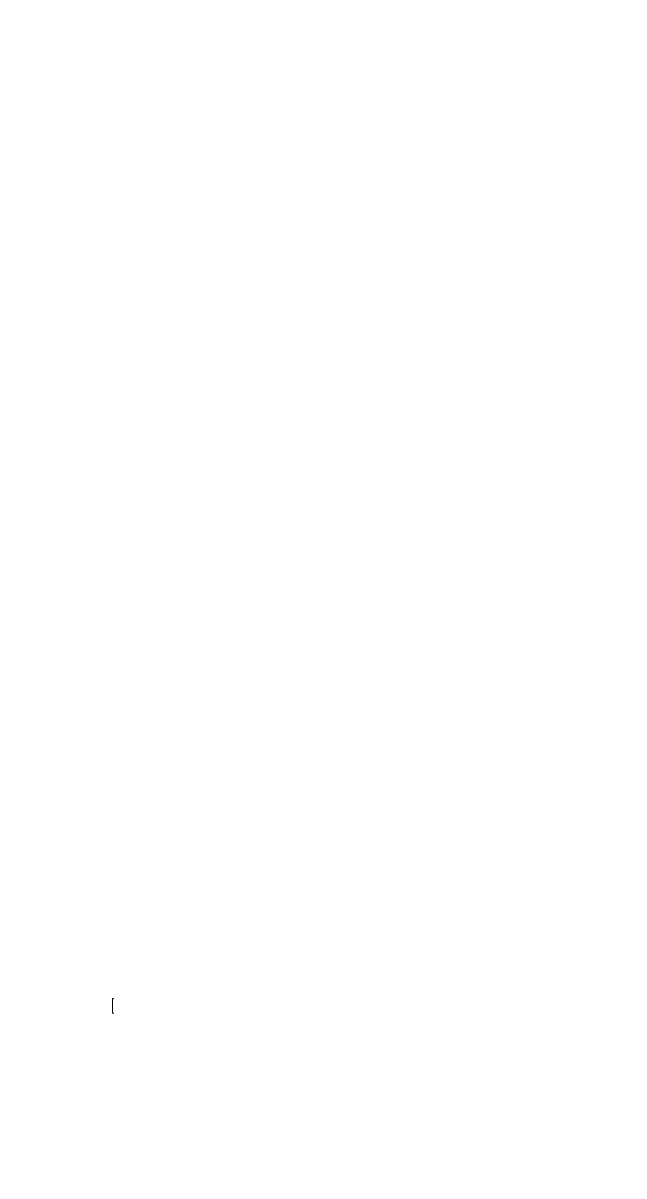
# Model space of a CAD drawing. Extents: x 0 to 11638, y -6007 to 0.
# Drawn here: x 9614 to 9699.8, y -3641.1 to -3476.7 of the extents above; entities that cross this region are included whole.
import ezdxf

# ---------------------------------------------------------------- set-up
doc = ezdxf.new("R2010")
doc.units = 0
doc.layers.add('ARQ - Alvenaria Média-Baixa', color=252, linetype='CONTINUOUS', lineweight=20)
doc.layers.add('ARQ - Guias Calçadas Sarjetas', color=254, linetype='CONTINUOUS', lineweight=20)

msp = doc.modelspace()

# ---------------------------------------------------------------- linework, layer by layer
at = {"layer": 'ARQ - Alvenaria Média-Baixa'}
for p, q in [((9626.967, -3615.806), (9626.762, -3615.807)), ((9626.973, -3617.906), (9626.768, -3617.905))]:
    msp.add_line(p, q, dxfattribs=at)
at = {"layer": 'ARQ - Guias Calçadas Sarjetas', "ltscale": 0.01, "transparency": 33554684}
msp.add_line((9626.762, -3615.807), (9626.772, -3617.906), dxfattribs=at)

doc.saveas('drawing.dxf')
